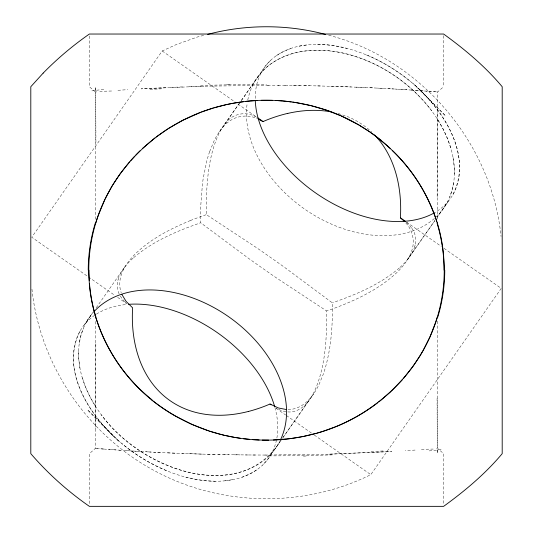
<?xml version="1.0" encoding="UTF-8"?>
<svg xmlns="http://www.w3.org/2000/svg" width="533" height="533" viewBox="0 0 533 533"><rect width="100%" height="100%" fill="white"/><g stroke="black" fill="none" stroke-linecap="round" stroke-linejoin="round"><path stroke-width="0.4" stroke-dasharray="2.67 2" d="M95.654 321.446L95.347 448.406L89.377 453.663L89.377 504.704M437.346 218.93L437.653 91.976L443.596 86.739M79.384 342.712L80.963 335.357L83.361 328.381M453.616 182.906L452.037 190.261L449.639 197.237M117.873 280.558L118.233 279.179M414.767 246.446L415.127 245.06M209.662 151.552L214.173 140.672A80.916 40.461 89.7 0 1 225.426 124.595C233.514 116.094 246.799 113.602 257.379 118.699M79.957 331.253C59.863 371.354 90.19 415.6 119.519 441.817L87.419 409.704L113.302 435.947M453.043 194.365C473.137 154.27 442.81 110.018 413.481 83.801L445.581 115.914L419.698 89.671M86.692 321.632L90.983 315.236M446.308 203.986L437.253 217.171L449.152 200.188M203.626 35.398L198.003 36.804L176.176 44.605L162.199 50.968L31.76 237.252L87.758 276.46M239.51 103.122L224.266 124.815M241.416 100.397L265.707 65.706L270.564 60.376M434.868 220.595L407.732 259.271L434.875 220.569M282.057 438.852L267.293 459.912L262.436 465.242M282.537 438.173L308.734 400.803M31.953 289.172C39.902 365.225 87.665 435.234 155.123 471.059C221.075 506.583 303.723 508.036 370.801 474.65L501.153 288.493M219.449 131.658L239.384 103.235M241.289 100.53C250.743 88.311 257.626 73.594 270.358 64.266C277.566 59.09 285.721 55.439 294.263 53.08C310.479 48.989 327.542 49.649 343.785 53.24C378.603 61.428 410.097 82.402 431.683 110.851M83.848 325.43L93.362 311.845M96.226 307.774L125.262 266.353M280.798 440.651C238.324 507.736 138.187 466.681 101.317 414.774M283.17 437.267L313.551 393.967M133.716 257.606C153.018 241.149 176.789 231.062 200.541 222.841M399.284 268.012C379.982 284.469 356.211 294.562 332.459 302.777M276.394 55.659L283.143 51.661L290.745 48.47M256.606 469.959L249.857 473.964L242.255 477.148M190.428 220.535C170.886 228.537 151.665 238.438 136.195 253.042A81.382 40.688 -19.7 0 0 121.357 274.575C119.372 280.411 119.086 286.914 121.204 292.757M299.1 46.171L308.074 44.799M224.926 480.819L233.9 479.447M95.427 91.969L89.377 86.719L89.377 35.678M96.72 91.869L95.347 91.976L95.654 219.196M436.28 448.513L436.634 448.486M117.926 90.31L127.76 89.664M415.074 450.065L405.24 450.711M166.063 87.592L141.258 88.858L203.779 86.206L268.792 85.327M170.513 87.392L184.351 86.839M288.053 409.591C295.409 409.591 302.384 406.086 307.574 401.023A80.916 40.461 89.7 0 0 318.827 384.953L323.338 374.066A90.09 45.045 89.7 0 0 325.716 366.431C330.313 349.695 332.046 332.292 332.365 314.983A148.054 74.027 89.7 0 0 332.306 302.831L284.509 267.3A84.554 3.691 35 0 0 256.12 247.419L206.384 214.659L206.284 204.699A140.759 63.98 87.5 0 1 206.378 198.762C207.157 176.61 209.422 153.83 218.963 133.53A80.483 36.584 87.5 0 1 226.185 122.47C233.274 113.109 246.986 111.084 256.706 117.327M189.108 86.666L203.779 86.206M329.221 454.176L391.742 451.524L329.221 454.176L264.208 455.055M267.646 85.327L279.085 85.36M265.354 455.055L245.433 454.955M277.946 85.353L287.567 85.42M252.775 455.015L255.054 455.029M284.789 85.4L309.5 85.74M248.211 454.982L218.104 454.536M293.09 85.48L301.332 85.593M234.407 454.829L239.91 454.896M304.063 85.64L320.253 85.966M223.5 454.642L228.937 454.742M212.747 454.409L220.795 454.589M317.581 85.906L351.154 86.926M207.444 454.276L215.419 454.476M210.089 454.343L186.823 453.636M330.813 86.246L365.591 87.525M202.187 454.129L181.846 453.45M184.325 453.543L167.409 452.857M356.051 87.119L372.64 87.852M172.132 453.057L176.949 453.257M169.761 452.957L157.282 452.377M369.502 87.705L390.356 88.778M160.36 452.53L154.25 452.224M287.773 411.929C295.142 412.602 302.124 408.598 306.815 403.148A80.483 36.584 87.5 0 0 314.037 392.088C323.578 371.794 325.843 349.008 326.622 326.856A140.759 63.98 87.5 0 0 326.716 320.919L326.616 310.959L276.874 278.199A84.554 3.691 35 0 1 248.491 258.318L200.694 222.787A145.396 72.695 89.7 0 1 200.754 205.785L202.413 184.251A111.27 55.632 89.7 0 1 203.326 177.749L206.744 161.166A90.75 45.378 89.7 0 1 209.662 151.552M317.528 44.366L327.302 44.865L337.222 46.244L347.143 48.436M383.207 88.385L377.244 88.078M155.756 452.304L149.793 451.997M215.472 481.252L205.698 480.759L195.778 479.38L185.857 477.182M151.265 452.071L145.462 451.757M148.341 451.917L139.633 451.431M387.538 88.618L393.367 88.951M391.742 88.858L396.552 89.138M133.343 451.058L141.258 451.524M394.973 89.044L413.788 90.224M138.027 451.338L124.582 450.512M404.141 89.597L398.118 89.224M405.586 89.691L407.012 89.777M128.859 450.785L130.332 450.878M125.988 450.598L119.212 450.152M411.15 90.05L423.082 90.877M415.074 90.31L435.341 91.796M120.518 450.245L104.395 449.099M114.575 449.839L116.227 449.952M111.417 449.612L112.976 449.725M108.459 449.399L109.918 449.506M425.947 91.083L427.299 91.183M428.605 91.276L431.057 91.463M96.72 448.513L105.701 449.199M433.309 91.636L436.72 91.903M100.79 448.826L103.142 449.006M96.28 448.48L97.659 448.586M436.634 91.896L437.573 91.969M96.02 448.46L95.347 448.406M285.908 411.749L281.617 410.69L276.294 408.291M328.688 35.225C420.177 58.737 491.673 142.498 501.047 236.445M338.222 113.482L348.602 117.047A77.605 77.532 35 0 1 371.541 131.917M366.411 54.919C382.627 61.681 397.738 70.962 411.276 82.155M166.589 470.699C150.373 463.937 135.262 454.656 121.724 443.469M406.539 222.108L441.284 246.419M444.009 248.325L501.24 288.366M88.438 276.933L114.935 295.455M117.646 297.354L126.481 303.53M162.199 50.968L235.16 102.076M237.871 103.982L256.193 116.834M276.147 408.325L285.681 415M286.361 415.48L311.558 433.136M314.283 435.048L370.801 474.65M406.566 222.254L411.956 228.237M125.535 302.564L126.434 303.364M124.682 301.745L121.684 298.293M405.826 222.947C412.769 230.336 415.214 241.502 411.629 251.043A81.382 40.688 -19.7 0 1 396.819 272.583C380.116 288.266 359.229 298.613 338.055 306.855A148.074 74.074 -19.7 0 1 326.616 310.952M437.953 120.005L443.283 129.406L447.6 138.906L450.865 148.347M95.047 405.613L89.717 396.212L85.4 386.711L82.135 377.277M453.063 157.581L454.216 166.489L454.376 174.964M79.937 368.036L78.784 359.129L78.624 350.661M437.346 321.179L437.653 448.406L443.623 453.663L443.623 504.704M443.623 35.678L443.623 86.719M332.419 454.862A183.565 15.164 0 0 1 266.493 455.875M441.111 449.486A171.426 5.077 -1.6 0 1 428.146 450.998M421.41 449.366A166.409 1.992 -2.9 0 1 433.202 449.072M437.653 450.165A183.625 0.633 90 0 1 437.08 398.411M306.189 455.981A166.423 0.393 -4.1 0 1 301.931 456.288M383.074 450.951A172.599 3.764 -2.1 0 1 370.302 451.638M200.581 85.513A183.565 15.164 0 0 1 266.507 84.507M91.889 90.896A171.426 5.077 -1.6 0 1 104.854 89.384M111.59 91.01A166.409 1.992 -2.9 0 1 99.798 91.31M95.347 90.184A183.625 0.633 90 0 1 95.92 142.224M226.811 84.401A166.423 0.393 -4.1 0 1 231.069 84.094M149.926 89.424A172.599 3.764 -2.1 0 1 162.698 88.744M437.173 196.644A183.399 0.626 -90 0 1 437.44 111.73M95.827 343.738A183.399 0.626 -90 0 1 95.56 428.645M121.83 298.233A97.053 44.112 -17.5 0 1 119.965 295.489M119.139 293.89A97.053 44.112 -17.5 0 1 117.693 280.591M118.199 279.179A81.622 37.097 -17.5 0 1 133.703 257.606M411.836 228.284A96.353 43.793 -17.5 0 1 415.28 245.033M190.421 220.522A145.416 72.755 -19.7 0 1 206.384 214.652M414.801 246.439A81.622 37.097 -17.5 0 1 399.297 268.012M247.785 99.991A113.769 80.45 35 0 1 415.207 92.296A113.769 80.45 35 0 1 389.663 235.479A113.769 80.45 35 0 1 247.252 102.976M280.211 440.418A113.769 80.45 35 0 1 137.621 449.412A113.769 80.45 35 0 1 93.508 312.191M255.234 98.438A113.769 73.128 35 0 1 392.521 68.477A113.769 73.128 35 0 1 435.195 212.341M274.948 407.638A113.769 73.128 35 0 1 208.196 480.973A113.769 73.128 35 0 1 82.022 393.494A113.769 73.128 35 0 1 126.214 304.523"/><path stroke-width="0.8" d="M95.66 223.187L98.119 215.785M404.4 221.422L400.403 217.817C402.155 188.469 395.446 156.882 374.659 135.022M437.34 317.062L435.947 321.472M435.741 322.099L429.991 336.849L423.175 350.421M98.345 215.165L104.954 199.342M105.234 198.742L111.464 187.09M422.856 351L420.517 354.998M111.803 186.517L112.483 185.384M112.823 184.811L120.158 173.745L129.572 161.845M420.177 355.564L412.842 366.637L403.428 378.537M130.818 160.413L134.729 156.156M402.182 379.962L391.269 391.215M135.868 154.963L139.939 150.872M142.331 148.594L154.89 137.934M390.669 391.782L380.702 400.41M378.763 401.935L380.056 400.923M156.202 136.934L167.702 128.926M377.457 402.948C364.785 412.635 350.801 420.59 336.03 426.587M168.395 128.48L182.732 120.305L200.808 112.276M335.264 426.9L322.851 431.37M201.581 111.99L213.3 108.032M322.065 431.61L317.322 433.036M214.093 107.806L225.599 104.808M316.529 433.262L304.09 436.287M207.637 34.392C245.999 24.205 287.12 24.218 325.476 34.418M248.465 411.423C227.511 416.853 204.579 417.106 184.398 408.571A77.605 77.532 35 0 1 158.334 390.602C139.34 370.635 132.024 342.279 132.351 315.289A158.408 158.261 34.1 0 1 132.597 307.808L126.074 301.365L121.791 294.276M226.259 104.661L230.909 103.688M287.78 113.409C301.885 110.164 316.655 109.245 330.946 111.83M301.425 436.82L303.424 436.427M231.575 103.555L233.574 103.182M300.759 436.947L292.057 438.366M234.24 103.069L243.634 101.656M291.384 438.466L287.34 438.965M245.66 101.417L249.711 101.004M286.667 439.039L273.356 440.005M250.39 100.944L257.272 100.477M261.23 100.317L272.303 100.344M268.605 440.125L262.283 440.091M275.461 100.464L282.563 100.944M259.118 439.991L252.802 439.632M286.421 409.551L278.299 407.952L270.018 404.027A148.607 148.467 34.9 0 1 248.478 411.449M283.349 101.01L291.211 101.903M249.651 439.372L243.354 438.692M292.784 102.109L295.129 102.469M240.216 438.266L234.747 437.4M295.908 102.589L310.652 105.574M233.967 437.267L224.653 435.361M222.348 434.801L223.887 435.175M311.425 105.761L326.582 110.251L340.574 115.714M221.575 434.622L209.416 431.13M208.663 430.884L191.7 424.355L174.871 415.813M341.3 116.027L358.129 124.569M258.232 119.066L262.982 121.591A147.701 147.554 33.7 0 1 287.767 113.369M358.802 124.962L369.382 131.618M174.198 415.414L169.507 412.595M400.403 217.817L405.633 221.468M168.848 412.189L163.618 408.764M370.029 132.051L373.227 134.296M162.971 408.325L159.14 405.626M151.692 399.923C170.46 414.847 192.047 426.02 215.026 432.856A185.444 185.444 0 0 0 311.878 434.495C371.814 419.824 423.049 372.214 438.752 312.085A162.858 162.858 0 0 0 444.189 266.3L443.623 256.08C438.166 186.483 384.599 125.961 317.974 107.526A185.451 185.451 0 0 0 222.134 105.634C164.031 119.559 113.809 164.217 96.153 221.708A163.111 163.111 0 0 0 88.811 266.3A162.505 162.505 0 0 0 88.791 273.143L89.377 284.302C93.268 329.281 116.7 371.614 151.692 399.923L152.918 400.903M373.86 134.756L381.308 140.452M158.508 405.167L153.531 401.389M96.1 318.514L95.66 317.068M437.14 222.647L437.34 223.054M437.133 223.427A124.989 93.488 -90 0 1 444.109 270.191M444.762 270.198A126.261 95.174 89.8 0 1 437.7 317.262M95.867 316.955A124.989 93.488 -90 0 1 89.464 283.403M89.264 280.764A124.989 93.488 -90 0 1 88.891 270.191M88.238 270.184A126.261 95.174 89.8 0 1 95.3 223.12M381.135 140.665A169.787 169.334 -87.8 0 1 390.023 148.301M392.295 150.433A169.787 169.334 -87.8 0 1 436.727 221.555M151.865 399.71A169.787 169.334 -87.8 0 1 96.273 318.827M271.05 404.833A136.621 62.095 87.5 0 1 270.018 404.027M257.765 117.933A135.355 61.522 87.5 0 1 262.982 121.597M94.041 311.605A113.769 80.45 35 0 1 227.538 315.969A113.769 80.45 35 0 1 280.538 439.738M434.515 212.74A113.769 73.128 35 0 1 323.231 197.976A113.769 73.128 35 0 1 255.287 100.797M128.533 304.323A113.769 73.128 35 0 1 274.728 406.839M43.166 73.114L30.801 86.719L30.801 453.663C47.997 473.63 67.744 491.319 89.377 506.35L443.623 506.35C464.923 490.92 485.223 473.91 502.199 453.663L502.199 86.732C485.23 66.472 464.923 49.462 443.623 34.032L89.377 34.032C72.794 45.591 57.297 58.657 43.166 73.114"/></g></svg>
